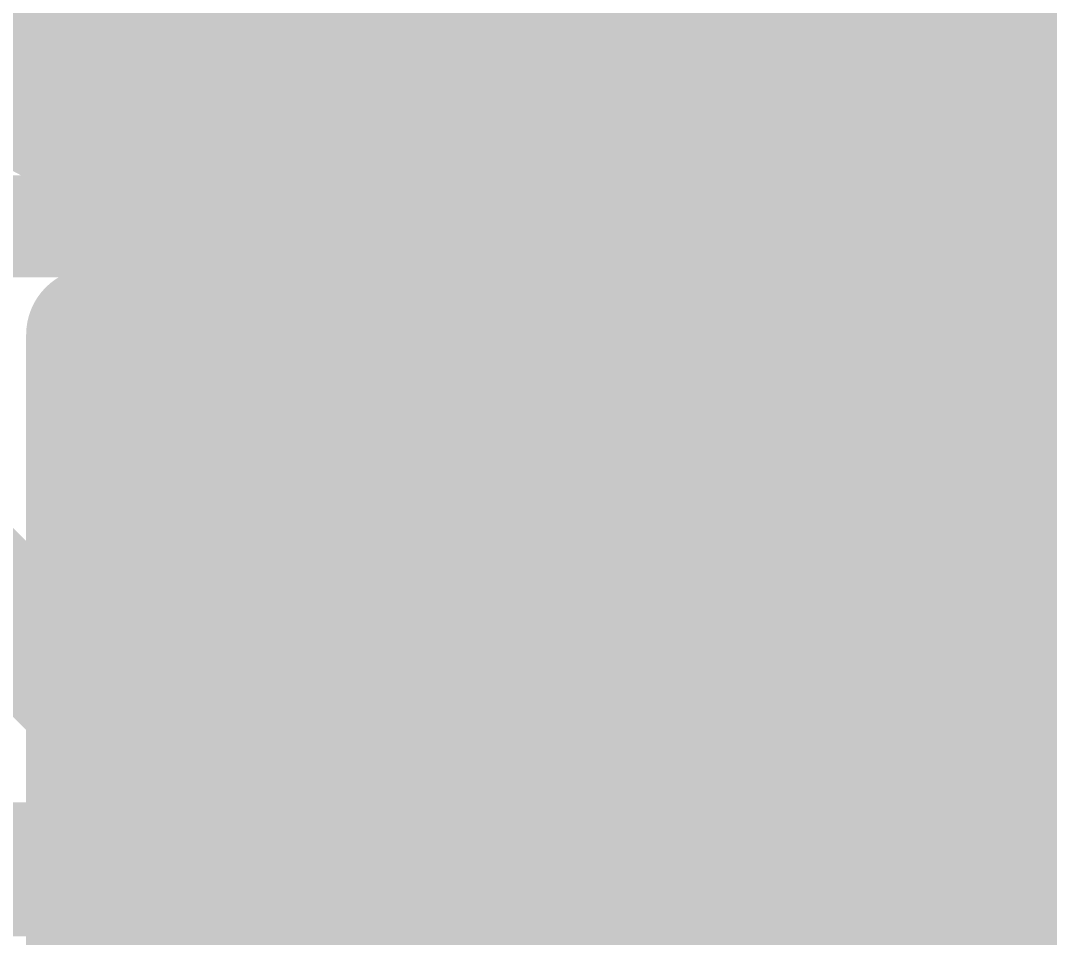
# Model space of a CAD drawing. Header units: inches. Extents: x -0.355 to 0.355, y -0.355 to 0.355.
# Drawn here: x 0.08448 to 0.11479, y -0.09059 to -0.06359 of the extents above; entities that cross this region are included whole.
import ezdxf

# ---------------------------------------------------------------- set-up
doc = ezdxf.new("R2010")
doc.units = ezdxf.units.IN
doc.header["$MEASUREMENT"] = 0
for name, color, linetype in [('BottomLayer', 5, 'Continuous'), ('BottomPaste', 16, 'Continuous'), ('BottomSolder', 6, 'Continuous'), ('Mechanical1', 6, 'Continuous'), ('Mechanical15', 56, 'Continuous'), ('TopLayer', 1, 'Continuous'), ('TopOverlay', 2, 'Continuous'), ('TopPaste', 8, 'Continuous'), ('TopSolder', 216, 'Continuous')]:
    doc.layers.add(name, color=color, linetype=linetype)
doc.styles.add('Arial', font='', dxfattribs={"height": 0.2})
doc.styles.get('Arial').set_extended_font_data('Arial')

# ---------------------------------------------------------------- blocks, each defined once
blk = doc.blocks.new('BF83112DW7_D_7_F_4_B_4')
at = {"layer": 'BottomLayer'}
blk.add_hatch(color=5, dxfattribs=at).paths.add_polyline_path([(-0.082676, -0.106299), (-0.059054, -0.106299), (-0.059054, -0.133858), (-0.082676, -0.133858)])
at = {"layer": 'BottomPaste'}
blk.add_hatch(color=16, dxfattribs=at).paths.add_polyline_path([(-0.082676, -0.106299), (-0.059054, -0.106299), (-0.059054, -0.133858), (-0.082676, -0.133858)])
at = {"layer": 'BottomSolder'}
blk.add_hatch(color=6, dxfattribs=at).paths.add_polyline_path([(-0.086676, -0.102299), (-0.055054, -0.102299), (-0.055054, -0.137858), (-0.086676, -0.137858)])
at = {"layer": 'Mechanical15'}
for points in [[(-0.088581, 0.116142, 0.003937, 0.003937, 0), (-0.088581, -0.104331, 0.003937, 0.003937, 0)], [(-0.088581, -0.104331, 0.003937, 0.003937, 0), (0.100395, -0.104331, 0.003937, 0.003937, 0)]]:
    blk.add_lwpolyline(points, format="xyseb", dxfattribs=at)
blk.add_lwpolyline([(-0.089566, -0.104331, 0.001969, 0.001969, 1), (-0.087597, -0.104331, 0.001969, 0.001969, 1)], format="xyseb", close=True, dxfattribs=at)
blk.add_lwpolyline([(-0.089566, -0.104331, 0.001969, 0.001969, 1), (-0.087597, -0.104331, 0.001969, 0.001969, 1)], format="xyseb", close=True, dxfattribs=at)
blk = doc.blocks.new('CC0402_M_47')
at = {"layer": 'TopLayer'}
blk.add_hatch(color=1, dxfattribs=at).paths.add_polyline_path([(-0.027559, -0.010039), (-0.027559, 0.010039), (-0.007874, 0.010039), (-0.007874, -0.010039)])
at = {"layer": 'TopPaste'}
blk.add_hatch(color=8, dxfattribs=at).paths.add_polyline_path([(-0.027559, -0.010039), (-0.027559, 0.010039), (-0.007874, 0.010039), (-0.007874, -0.010039)])
at = {"layer": 'TopSolder'}
blk.add_hatch(color=216, dxfattribs=at).paths.add_polyline_path([(-0.029567, -0.012047), (-0.029567, 0.012047), (-0.005866, 0.012047), (-0.005866, -0.012047)])
at = {"layer": 'TopOverlay'}
for points in [[(-0.025386, -0.014992, 0.003, 0.003, -0.528914), (-0.02536, 0.01501, 0.003, 0.003, 0)], [(0.025807, -0.015, 0.003, 0.003, 0), (-0.025374, -0.015, 0.003, 0.003, 0)]]:
    blk.add_lwpolyline(points, format="xyseb", dxfattribs=at)
for points in [[(-0.026136, -0.014992, 0.0015, 0.0015, 1), (-0.024636, -0.014992, 0.0015, 0.0015, 1)], [(-0.026124, -0.015, 0.0015, 0.0015, 1), (-0.024624, -0.015, 0.0015, 0.0015, 1)]]:
    blk.add_lwpolyline(points, format="xyseb", close=True, dxfattribs=at)
blk = doc.blocks.new('C0201_57')
at = {"layer": 'TopSolder'}
blk.add_hatch(color=216, dxfattribs=at).paths.add_polyline_path([(-0.021716, 0.009905), (-0.001906, 0.009905), (-0.001906, -0.009905), (-0.021716, -0.009905)])
at = {"layer": 'TopOverlay'}
for points in [[(-0.023543, 0.00791, 0.001181, 0.001181, -0.414214), (-0.019606, 0.011847, 0.001181, 0.001181, 0)], [(0.019606, 0.011847, 0.001181, 0.001181, 0), (-0.019606, 0.011847, 0.001181, 0.001181, 0)], [(-0.023543, 0.00791, 0.001181, 0.001181, 0), (-0.023543, -0.00791, 0.001181, 0.001181, 0)]]:
    blk.add_lwpolyline(points, format="xyseb", dxfattribs=at)
for points in [[(-0.019902, 0.011847, 0.00059, 0.00059, 1), (-0.019311, 0.011847, 0.00059, 0.00059, 1)], [(-0.019902, 0.011847, 0.00059, 0.00059, 1), (-0.019311, 0.011847, 0.00059, 0.00059, 1)], [(-0.023839, 0.00791, 0.00059, 0.00059, 1), (-0.023248, 0.00791, 0.00059, 0.00059, 1)], [(-0.023839, 0.00791, 0.00059, 0.00059, 1), (-0.023248, 0.00791, 0.00059, 0.00059, 1)]]:
    blk.add_lwpolyline(points, format="xyseb", close=True, dxfattribs=at)

msp = doc.modelspace()

# ---------------------------------------------------------------- linework, layer by layer
at = {"layer": 'BottomLayer'}
for points in [[(0.264103, -0.07874, 0.003937, 0.003937, -6.854099), (0.264103, 0.07874, 0.003937, 0.003937, 0)], [(0.127175, -0.21752, 0.003937, 0.003937, -0.665504), (-0.244202, 0.062076, 0.003937, 0.003937, 0)], [(0.275591, -0.003937, 0.003937, 0.003937, -0.864689), (-0.264103, -0.082677, 0.003937, 0.003937, 0)], [(0.115587, -0.083892, 0.003937, 0.003937, -0.71297), (0.115587, -0.057839, 0.003937, 0.003937, 0)], [(0.06887, -0.062011, 0.003937, 0.003937, 0), (0.10952, -0.062011, 0.003937, 0.003937, 0)], [(0.068888, -0.062405, 0.003937, 0.003937, 0), (0.109202, -0.062405, 0.003937, 0.003937, 0)], [(0.068896, -0.062799, 0.003937, 0.003937, 0), (0.108907, -0.062799, 0.003937, 0.003937, 0)], [(0.068896, -0.063193, 0.003937, 0.003937, 0), (0.108633, -0.063193, 0.003937, 0.003937, 0)], [(0.068888, -0.063586, 0.003937, 0.003937, 0), (0.108379, -0.063586, 0.003937, 0.003937, 0)], [(0.06887, -0.06398, 0.003937, 0.003937, 0), (0.108143, -0.06398, 0.003937, 0.003937, 0)], [(0.068844, -0.064374, 0.003937, 0.003937, 0), (0.107924, -0.064374, 0.003937, 0.003937, 0)], [(0.068808, -0.064767, 0.003937, 0.003937, 0), (0.107722, -0.064767, 0.003937, 0.003937, 0)], [(0.079665, -0.064902, 0.003937, 0.003937, -0.199698), (0.088042, -0.068386, 0.003937, 0.003937, 0)], [(0.079665, -0.064902, 0.003937, 0.003937, -0.198912), (0.088017, -0.068361, 0.003937, 0.003937, 0)], [(0.082128, -0.065161, 0.003937, 0.003937, 0), (0.107535, -0.065161, 0.003937, 0.003937, 0)], [(0.083539, -0.065555, 0.003937, 0.003937, 0), (0.107364, -0.065555, 0.003937, 0.003937, 0)], [(0.084527, -0.065948, 0.003937, 0.003937, 0), (0.107206, -0.065948, 0.003937, 0.003937, 0)], [(0.085318, -0.066342, 0.003937, 0.003937, 0), (0.107063, -0.066342, 0.003937, 0.003937, 0)], [(0.085987, -0.066736, 0.003937, 0.003937, 0), (0.106932, -0.066736, 0.003937, 0.003937, 0)], [(0.086569, -0.06713, 0.003937, 0.003937, 0), (0.106815, -0.06713, 0.003937, 0.003937, 0)], [(0.087085, -0.067523, 0.003937, 0.003937, 0), (0.106711, -0.067523, 0.003937, 0.003937, 0)], [(0.087548, -0.067917, 0.003937, 0.003937, 0), (0.106618, -0.067917, 0.003937, 0.003937, 0)], [(0.087966, -0.068311, 0.003937, 0.003937, 0), (0.106538, -0.068311, 0.003937, 0.003937, 0)], [(0.088042, -0.068386, 0.003937, 0.003937, 0), (0.10925, -0.089594, 0.003937, 0.003937, 0)], [(0.08836, -0.068704, 0.003937, 0.003937, 0), (0.10647, -0.068704, 0.003937, 0.003937, 0)], [(0.088754, -0.069098, 0.003937, 0.003937, 0), (0.106413, -0.069098, 0.003937, 0.003937, 0)], [(0.089148, -0.069492, 0.003937, 0.003937, 0), (0.106368, -0.069492, 0.003937, 0.003937, 0)], [(0.089541, -0.069886, 0.003937, 0.003937, 0), (0.106334, -0.069886, 0.003937, 0.003937, 0)], [(0.089935, -0.070279, 0.003937, 0.003937, 0), (0.106312, -0.070279, 0.003937, 0.003937, 0)], [(0.090329, -0.070673, 0.003937, 0.003937, 0), (0.106301, -0.070673, 0.003937, 0.003937, 0)], [(0.090722, -0.071067, 0.003937, 0.003937, 0), (0.106301, -0.071067, 0.003937, 0.003937, 0)], [(0.091116, -0.07146, 0.003937, 0.003937, 0), (0.106312, -0.07146, 0.003937, 0.003937, 0)], [(0.09151, -0.071854, 0.003937, 0.003937, 0), (0.106335, -0.071854, 0.003937, 0.003937, 0)], [(0.091904, -0.072248, 0.003937, 0.003937, 0), (0.106369, -0.072248, 0.003937, 0.003937, 0)], [(0.092297, -0.072641, 0.003937, 0.003937, 0), (0.106414, -0.072641, 0.003937, 0.003937, 0)], [(0.092691, -0.073035, 0.003937, 0.003937, 0), (0.106471, -0.073035, 0.003937, 0.003937, 0)], [(0.093085, -0.073429, 0.003937, 0.003937, 0), (0.10654, -0.073429, 0.003937, 0.003937, 0)], [(0.093478, -0.073822, 0.003937, 0.003937, 0), (0.10662, -0.073822, 0.003937, 0.003937, 0)], [(0.093872, -0.074216, 0.003937, 0.003937, 0), (0.106713, -0.074216, 0.003937, 0.003937, 0)], [(0.094266, -0.07461, 0.003937, 0.003937, 0), (0.106818, -0.07461, 0.003937, 0.003937, 0)], [(0.094659, -0.075004, 0.003937, 0.003937, 0), (0.106935, -0.075004, 0.003937, 0.003937, 0)], [(0.095053, -0.075397, 0.003937, 0.003937, 0), (0.107066, -0.075397, 0.003937, 0.003937, 0)], [(0.095447, -0.075791, 0.003937, 0.003937, 0), (0.10721, -0.075791, 0.003937, 0.003937, 0)], [(0.095841, -0.076185, 0.003937, 0.003937, 0), (0.107367, -0.076185, 0.003937, 0.003937, 0)], [(0.079665, -0.076713, 0.003937, 0.003937, 0), (0.110236, -0.107284, 0.003937, 0.003937, 0)], [(0.096234, -0.076578, 0.003937, 0.003937, 0), (0.107539, -0.076578, 0.003937, 0.003937, 0)], [(0.096628, -0.076972, 0.003937, 0.003937, 0), (0.107726, -0.076972, 0.003937, 0.003937, 0)], [(0.097022, -0.077366, 0.003937, 0.003937, 0), (0.107929, -0.077366, 0.003937, 0.003937, 0)], [(0.097415, -0.077759, 0.003937, 0.003937, 0), (0.108148, -0.077759, 0.003937, 0.003937, 0)], [(0.097809, -0.078153, 0.003937, 0.003937, 0), (0.108384, -0.078153, 0.003937, 0.003937, 0)], [(0.098203, -0.078547, 0.003937, 0.003937, 0), (0.108639, -0.078547, 0.003937, 0.003937, 0)], [(0.34252, -0.07874, 0.003937, 0.003937, -0.414214), (0.07874, -0.34252, 0.003937, 0.003937, 0)], [(0.098597, -0.078941, 0.003937, 0.003937, 0), (0.108913, -0.078941, 0.003937, 0.003937, 0)], [(0.09899, -0.079334, 0.003937, 0.003937, 0), (0.109209, -0.079334, 0.003937, 0.003937, 0)], [(0.099384, -0.079728, 0.003937, 0.003937, 0), (0.109527, -0.079728, 0.003937, 0.003937, 0)], [(0.099778, -0.080122, 0.003937, 0.003937, 0), (0.109871, -0.080122, 0.003937, 0.003937, 0)], [(0.100171, -0.080515, 0.003937, 0.003937, 0), (0.110242, -0.080515, 0.003937, 0.003937, 0)], [(0.100565, -0.080909, 0.003937, 0.003937, 0), (0.110645, -0.080909, 0.003937, 0.003937, 0)], [(0.100959, -0.081303, 0.003937, 0.003937, 0), (0.111082, -0.081303, 0.003937, 0.003937, 0)], [(0.101352, -0.081697, 0.003937, 0.003937, 0), (0.111561, -0.081697, 0.003937, 0.003937, 0)], [(0.101746, -0.08209, 0.003937, 0.003937, 0), (0.112086, -0.08209, 0.003937, 0.003937, 0)], [(0.10214, -0.082484, 0.003937, 0.003937, 0), (0.11267, -0.082484, 0.003937, 0.003937, 0)], [(0.34252, -0.082677, 0.003937, 0.003937, -0.414214), (0.07874, -0.346457, 0.003937, 0.003937, 0)], [(0.102533, -0.082878, 0.003937, 0.003937, 0), (0.113327, -0.082878, 0.003937, 0.003937, 0)], [(0.102927, -0.083271, 0.003937, 0.003937, 0), (0.114082, -0.083271, 0.003937, 0.003937, 0)], [(0.103321, -0.083665, 0.003937, 0.003937, 0), (0.114975, -0.083665, 0.003937, 0.003937, 0)], [(0.103715, -0.084059, 0.003937, 0.003937, 0), (0.115753, -0.084059, 0.003937, 0.003937, 0)], [(0.104108, -0.084452, 0.003937, 0.003937, 0), (0.116147, -0.084452, 0.003937, 0.003937, 0)], [(0.104502, -0.084846, 0.003937, 0.003937, 0), (0.116541, -0.084846, 0.003937, 0.003937, 0)], [(0.104896, -0.08524, 0.003937, 0.003937, 0), (0.116908, -0.08524, 0.003937, 0.003937, 0)], [(0.105289, -0.085634, 0.003937, 0.003937, 0), (0.117052, -0.085634, 0.003937, 0.003937, 0)], [(0.105683, -0.086027, 0.003937, 0.003937, 0), (0.11721, -0.086027, 0.003937, 0.003937, 0)], [(0.106077, -0.086421, 0.003937, 0.003937, 0), (0.117382, -0.086421, 0.003937, 0.003937, 0)], [(0.10647, -0.086815, 0.003937, 0.003937, 0), (0.117569, -0.086815, 0.003937, 0.003937, 0)], [(0.106864, -0.087208, 0.003937, 0.003937, 0), (0.117771, -0.087208, 0.003937, 0.003937, 0)], [(0.107258, -0.087602, 0.003937, 0.003937, 0), (0.11799, -0.087602, 0.003937, 0.003937, 0)], [(0.107652, -0.087996, 0.003937, 0.003937, 0), (0.11811, -0.087996, 0.003937, 0.003937, 0)], [(0.108045, -0.088389, 0.003937, 0.003937, 0), (0.11811, -0.088389, 0.003937, 0.003937, 0)], [(0.108439, -0.088783, 0.003937, 0.003937, 0), (0.11811, -0.088783, 0.003937, 0.003937, 0)], [(0.108833, -0.089177, 0.003937, 0.003937, 0), (0.11811, -0.089177, 0.003937, 0.003937, 0)], [(0.10925, -0.089594, 0.003937, 0.003937, -0.12978), (0.11811, -0.091413, 0.003937, 0.003937, 0)], [(0.110588, -0.08957, 0.003937, 0.003937, 0), (0.11811, -0.08957, 0.003937, 0.003937, 0)], [(0.113967, -0.089964, 0.003937, 0.003937, 0), (0.11811, -0.089964, 0.003937, 0.003937, 0)]]:
    msp.add_lwpolyline(points, format="xyseb", dxfattribs=at)
for points in [[(0.108536, -0.062011, 0.001969, 0.001969, 1), (0.110504, -0.062011, 0.001969, 0.001969, 1)], [(0.108218, -0.062405, 0.001969, 0.001969, 1), (0.110186, -0.062405, 0.001969, 0.001969, 1)], [(0.107923, -0.062799, 0.001969, 0.001969, 1), (0.109891, -0.062799, 0.001969, 0.001969, 1)], [(0.107649, -0.063193, 0.001969, 0.001969, 1), (0.109617, -0.063193, 0.001969, 0.001969, 1)], [(0.107395, -0.063586, 0.001969, 0.001969, 1), (0.109363, -0.063586, 0.001969, 0.001969, 1)], [(0.107159, -0.06398, 0.001969, 0.001969, 1), (0.109127, -0.06398, 0.001969, 0.001969, 1)], [(0.10694, -0.064374, 0.001969, 0.001969, 1), (0.108908, -0.064374, 0.001969, 0.001969, 1)], [(0.106738, -0.064767, 0.001969, 0.001969, 1), (0.108706, -0.064767, 0.001969, 0.001969, 1)], [(0.106551, -0.065161, 0.001969, 0.001969, 1), (0.10852, -0.065161, 0.001969, 0.001969, 1)], [(0.082555, -0.065555, 0.001969, 0.001969, 1), (0.084523, -0.065555, 0.001969, 0.001969, 1)], [(0.106379, -0.065555, 0.001969, 0.001969, 1), (0.108348, -0.065555, 0.001969, 0.001969, 1)], [(0.083543, -0.065948, 0.001969, 0.001969, 1), (0.085511, -0.065948, 0.001969, 0.001969, 1)], [(0.106222, -0.065948, 0.001969, 0.001969, 1), (0.10819, -0.065948, 0.001969, 0.001969, 1)], [(0.084334, -0.066342, 0.001969, 0.001969, 1), (0.086302, -0.066342, 0.001969, 0.001969, 1)], [(0.106079, -0.066342, 0.001969, 0.001969, 1), (0.108047, -0.066342, 0.001969, 0.001969, 1)], [(0.085003, -0.066736, 0.001969, 0.001969, 1), (0.086971, -0.066736, 0.001969, 0.001969, 1)], [(0.105948, -0.066736, 0.001969, 0.001969, 1), (0.107917, -0.066736, 0.001969, 0.001969, 1)], [(0.085585, -0.06713, 0.001969, 0.001969, 1), (0.087554, -0.06713, 0.001969, 0.001969, 1)], [(0.105831, -0.06713, 0.001969, 0.001969, 1), (0.107799, -0.06713, 0.001969, 0.001969, 1)], [(0.086101, -0.067523, 0.001969, 0.001969, 1), (0.088069, -0.067523, 0.001969, 0.001969, 1)], [(0.105726, -0.067523, 0.001969, 0.001969, 1), (0.107695, -0.067523, 0.001969, 0.001969, 1)], [(0.086564, -0.067917, 0.001969, 0.001969, 1), (0.088532, -0.067917, 0.001969, 0.001969, 1)], [(0.105634, -0.067917, 0.001969, 0.001969, 1), (0.107603, -0.067917, 0.001969, 0.001969, 1)], [(0.086982, -0.068311, 0.001969, 0.001969, 1), (0.088951, -0.068311, 0.001969, 0.001969, 1)], [(0.105554, -0.068311, 0.001969, 0.001969, 1), (0.107522, -0.068311, 0.001969, 0.001969, 1)], [(0.087033, -0.068361, 0.001969, 0.001969, 1), (0.089001, -0.068361, 0.001969, 0.001969, 1)], [(0.087058, -0.068386, 0.001969, 0.001969, 1), (0.089026, -0.068386, 0.001969, 0.001969, 1)], [(0.087058, -0.068386, 0.001969, 0.001969, 1), (0.089026, -0.068386, 0.001969, 0.001969, 1)], [(0.087376, -0.068704, 0.001969, 0.001969, 1), (0.089344, -0.068704, 0.001969, 0.001969, 1)], [(0.105485, -0.068704, 0.001969, 0.001969, 1), (0.107454, -0.068704, 0.001969, 0.001969, 1)], [(0.08777, -0.069098, 0.001969, 0.001969, 1), (0.089738, -0.069098, 0.001969, 0.001969, 1)], [(0.105429, -0.069098, 0.001969, 0.001969, 1), (0.107397, -0.069098, 0.001969, 0.001969, 1)], [(0.088164, -0.069492, 0.001969, 0.001969, 1), (0.090132, -0.069492, 0.001969, 0.001969, 1)], [(0.105384, -0.069492, 0.001969, 0.001969, 1), (0.107352, -0.069492, 0.001969, 0.001969, 1)], [(0.088557, -0.069886, 0.001969, 0.001969, 1), (0.090526, -0.069886, 0.001969, 0.001969, 1)], [(0.10535, -0.069886, 0.001969, 0.001969, 1), (0.107318, -0.069886, 0.001969, 0.001969, 1)], [(0.088951, -0.070279, 0.001969, 0.001969, 1), (0.090919, -0.070279, 0.001969, 0.001969, 1)], [(0.105328, -0.070279, 0.001969, 0.001969, 1), (0.107296, -0.070279, 0.001969, 0.001969, 1)], [(0.089345, -0.070673, 0.001969, 0.001969, 1), (0.091313, -0.070673, 0.001969, 0.001969, 1)], [(0.105316, -0.070673, 0.001969, 0.001969, 1), (0.107285, -0.070673, 0.001969, 0.001969, 1)], [(0.089738, -0.071067, 0.001969, 0.001969, 1), (0.091707, -0.071067, 0.001969, 0.001969, 1)], [(0.105316, -0.071067, 0.001969, 0.001969, 1), (0.107285, -0.071067, 0.001969, 0.001969, 1)], [(0.090132, -0.07146, 0.001969, 0.001969, 1), (0.0921, -0.07146, 0.001969, 0.001969, 1)], [(0.105328, -0.07146, 0.001969, 0.001969, 1), (0.107296, -0.07146, 0.001969, 0.001969, 1)], [(0.090526, -0.071854, 0.001969, 0.001969, 1), (0.092494, -0.071854, 0.001969, 0.001969, 1)], [(0.10535, -0.071854, 0.001969, 0.001969, 1), (0.107319, -0.071854, 0.001969, 0.001969, 1)], [(0.090919, -0.072248, 0.001969, 0.001969, 1), (0.092888, -0.072248, 0.001969, 0.001969, 1)], [(0.105385, -0.072248, 0.001969, 0.001969, 1), (0.107353, -0.072248, 0.001969, 0.001969, 1)], [(0.091313, -0.072641, 0.001969, 0.001969, 1), (0.093282, -0.072641, 0.001969, 0.001969, 1)], [(0.10543, -0.072641, 0.001969, 0.001969, 1), (0.107398, -0.072641, 0.001969, 0.001969, 1)], [(0.091707, -0.073035, 0.001969, 0.001969, 1), (0.093675, -0.073035, 0.001969, 0.001969, 1)], [(0.105487, -0.073035, 0.001969, 0.001969, 1), (0.107455, -0.073035, 0.001969, 0.001969, 1)], [(0.092101, -0.073429, 0.001969, 0.001969, 1), (0.094069, -0.073429, 0.001969, 0.001969, 1)], [(0.105556, -0.073429, 0.001969, 0.001969, 1), (0.107524, -0.073429, 0.001969, 0.001969, 1)], [(0.092494, -0.073822, 0.001969, 0.001969, 1), (0.094463, -0.073822, 0.001969, 0.001969, 1)], [(0.105636, -0.073822, 0.001969, 0.001969, 1), (0.107605, -0.073822, 0.001969, 0.001969, 1)], [(0.092888, -0.074216, 0.001969, 0.001969, 1), (0.094856, -0.074216, 0.001969, 0.001969, 1)], [(0.105729, -0.074216, 0.001969, 0.001969, 1), (0.107697, -0.074216, 0.001969, 0.001969, 1)], [(0.093282, -0.07461, 0.001969, 0.001969, 1), (0.09525, -0.07461, 0.001969, 0.001969, 1)], [(0.105834, -0.07461, 0.001969, 0.001969, 1), (0.107802, -0.07461, 0.001969, 0.001969, 1)], [(0.093675, -0.075004, 0.001969, 0.001969, 1), (0.095644, -0.075004, 0.001969, 0.001969, 1)], [(0.105951, -0.075004, 0.001969, 0.001969, 1), (0.10792, -0.075004, 0.001969, 0.001969, 1)], [(0.094069, -0.075397, 0.001969, 0.001969, 1), (0.096037, -0.075397, 0.001969, 0.001969, 1)], [(0.106082, -0.075397, 0.001969, 0.001969, 1), (0.10805, -0.075397, 0.001969, 0.001969, 1)], [(0.094463, -0.075791, 0.001969, 0.001969, 1), (0.096431, -0.075791, 0.001969, 0.001969, 1)], [(0.106226, -0.075791, 0.001969, 0.001969, 1), (0.108194, -0.075791, 0.001969, 0.001969, 1)], [(0.094856, -0.076185, 0.001969, 0.001969, 1), (0.096825, -0.076185, 0.001969, 0.001969, 1)], [(0.106383, -0.076185, 0.001969, 0.001969, 1), (0.108352, -0.076185, 0.001969, 0.001969, 1)], [(0.09525, -0.076578, 0.001969, 0.001969, 1), (0.097218, -0.076578, 0.001969, 0.001969, 1)], [(0.106555, -0.076578, 0.001969, 0.001969, 1), (0.108524, -0.076578, 0.001969, 0.001969, 1)], [(0.095644, -0.076972, 0.001969, 0.001969, 1), (0.097612, -0.076972, 0.001969, 0.001969, 1)], [(0.106742, -0.076972, 0.001969, 0.001969, 1), (0.108711, -0.076972, 0.001969, 0.001969, 1)], [(0.096037, -0.077366, 0.001969, 0.001969, 1), (0.098006, -0.077366, 0.001969, 0.001969, 1)], [(0.106945, -0.077366, 0.001969, 0.001969, 1), (0.108913, -0.077366, 0.001969, 0.001969, 1)], [(0.096431, -0.077759, 0.001969, 0.001969, 1), (0.0984, -0.077759, 0.001969, 0.001969, 1)], [(0.107164, -0.077759, 0.001969, 0.001969, 1), (0.109132, -0.077759, 0.001969, 0.001969, 1)], [(0.096825, -0.078153, 0.001969, 0.001969, 1), (0.098793, -0.078153, 0.001969, 0.001969, 1)], [(0.1074, -0.078153, 0.001969, 0.001969, 1), (0.109368, -0.078153, 0.001969, 0.001969, 1)], [(0.097219, -0.078547, 0.001969, 0.001969, 1), (0.099187, -0.078547, 0.001969, 0.001969, 1)], [(0.107655, -0.078547, 0.001969, 0.001969, 1), (0.109623, -0.078547, 0.001969, 0.001969, 1)], [(0.097612, -0.078941, 0.001969, 0.001969, 1), (0.099581, -0.078941, 0.001969, 0.001969, 1)], [(0.107929, -0.078941, 0.001969, 0.001969, 1), (0.109898, -0.078941, 0.001969, 0.001969, 1)], [(0.098006, -0.079334, 0.001969, 0.001969, 1), (0.099974, -0.079334, 0.001969, 0.001969, 1)], [(0.108225, -0.079334, 0.001969, 0.001969, 1), (0.110193, -0.079334, 0.001969, 0.001969, 1)], [(0.0984, -0.079728, 0.001969, 0.001969, 1), (0.100368, -0.079728, 0.001969, 0.001969, 1)], [(0.108543, -0.079728, 0.001969, 0.001969, 1), (0.110512, -0.079728, 0.001969, 0.001969, 1)], [(0.098793, -0.080122, 0.001969, 0.001969, 1), (0.100762, -0.080122, 0.001969, 0.001969, 1)], [(0.108887, -0.080122, 0.001969, 0.001969, 1), (0.110855, -0.080122, 0.001969, 0.001969, 1)], [(0.099187, -0.080515, 0.001969, 0.001969, 1), (0.101155, -0.080515, 0.001969, 0.001969, 1)], [(0.109258, -0.080515, 0.001969, 0.001969, 1), (0.111227, -0.080515, 0.001969, 0.001969, 1)], [(0.099581, -0.080909, 0.001969, 0.001969, 1), (0.101549, -0.080909, 0.001969, 0.001969, 1)], [(0.109661, -0.080909, 0.001969, 0.001969, 1), (0.111629, -0.080909, 0.001969, 0.001969, 1)], [(0.099974, -0.081303, 0.001969, 0.001969, 1), (0.101943, -0.081303, 0.001969, 0.001969, 1)], [(0.110098, -0.081303, 0.001969, 0.001969, 1), (0.112067, -0.081303, 0.001969, 0.001969, 1)], [(0.100368, -0.081697, 0.001969, 0.001969, 1), (0.102337, -0.081697, 0.001969, 0.001969, 1)], [(0.110576, -0.081697, 0.001969, 0.001969, 1), (0.112545, -0.081697, 0.001969, 0.001969, 1)], [(0.100762, -0.08209, 0.001969, 0.001969, 1), (0.10273, -0.08209, 0.001969, 0.001969, 1)], [(0.111102, -0.08209, 0.001969, 0.001969, 1), (0.113071, -0.08209, 0.001969, 0.001969, 1)], [(0.101156, -0.082484, 0.001969, 0.001969, 1), (0.103124, -0.082484, 0.001969, 0.001969, 1)], [(0.111686, -0.082484, 0.001969, 0.001969, 1), (0.113655, -0.082484, 0.001969, 0.001969, 1)], [(0.101549, -0.082878, 0.001969, 0.001969, 1), (0.103518, -0.082878, 0.001969, 0.001969, 1)], [(0.112343, -0.082878, 0.001969, 0.001969, 1), (0.114312, -0.082878, 0.001969, 0.001969, 1)], [(0.101943, -0.083271, 0.001969, 0.001969, 1), (0.103911, -0.083271, 0.001969, 0.001969, 1)], [(0.113097, -0.083271, 0.001969, 0.001969, 1), (0.115066, -0.083271, 0.001969, 0.001969, 1)], [(0.102337, -0.083665, 0.001969, 0.001969, 1), (0.104305, -0.083665, 0.001969, 0.001969, 1)], [(0.113991, -0.083665, 0.001969, 0.001969, 1), (0.11596, -0.083665, 0.001969, 0.001969, 1)], [(0.10273, -0.084059, 0.001969, 0.001969, 1), (0.104699, -0.084059, 0.001969, 0.001969, 1)], [(0.114603, -0.083892, 0.001969, 0.001969, 1), (0.116571, -0.083892, 0.001969, 0.001969, 1)], [(0.114769, -0.084059, 0.001969, 0.001969, 1), (0.116738, -0.084059, 0.001969, 0.001969, 1)], [(0.103124, -0.084452, 0.001969, 0.001969, 1), (0.105093, -0.084452, 0.001969, 0.001969, 1)], [(0.115163, -0.084452, 0.001969, 0.001969, 1), (0.117131, -0.084452, 0.001969, 0.001969, 1)], [(0.103518, -0.084846, 0.001969, 0.001969, 1), (0.105486, -0.084846, 0.001969, 0.001969, 1)], [(0.115557, -0.084846, 0.001969, 0.001969, 1), (0.117525, -0.084846, 0.001969, 0.001969, 1)], [(0.103912, -0.08524, 0.001969, 0.001969, 1), (0.10588, -0.08524, 0.001969, 0.001969, 1)], [(0.104305, -0.085634, 0.001969, 0.001969, 1), (0.106274, -0.085634, 0.001969, 0.001969, 1)], [(0.104699, -0.086027, 0.001969, 0.001969, 1), (0.106667, -0.086027, 0.001969, 0.001969, 1)], [(0.105093, -0.086421, 0.001969, 0.001969, 1), (0.107061, -0.086421, 0.001969, 0.001969, 1)], [(0.105486, -0.086815, 0.001969, 0.001969, 1), (0.107455, -0.086815, 0.001969, 0.001969, 1)], [(0.10588, -0.087208, 0.001969, 0.001969, 1), (0.107848, -0.087208, 0.001969, 0.001969, 1)], [(0.106274, -0.087602, 0.001969, 0.001969, 1), (0.108242, -0.087602, 0.001969, 0.001969, 1)], [(0.106667, -0.087996, 0.001969, 0.001969, 1), (0.108636, -0.087996, 0.001969, 0.001969, 1)], [(0.107061, -0.088389, 0.001969, 0.001969, 1), (0.10903, -0.088389, 0.001969, 0.001969, 1)], [(0.107455, -0.088783, 0.001969, 0.001969, 1), (0.109423, -0.088783, 0.001969, 0.001969, 1)], [(0.107848, -0.089177, 0.001969, 0.001969, 1), (0.109817, -0.089177, 0.001969, 0.001969, 1)], [(0.108266, -0.089594, 0.001969, 0.001969, 1), (0.110235, -0.089594, 0.001969, 0.001969, 1)], [(0.108266, -0.089594, 0.001969, 0.001969, 1), (0.110235, -0.089594, 0.001969, 0.001969, 1)], [(0.109604, -0.08957, 0.001969, 0.001969, 1), (0.111573, -0.08957, 0.001969, 0.001969, 1)], [(0.112982, -0.089964, 0.001969, 0.001969, 1), (0.114951, -0.089964, 0.001969, 0.001969, 1)]]:
    msp.add_lwpolyline(points, format="xyseb", close=True, dxfattribs=at)
at = {"layer": 'Mechanical1'}
msp.add_lwpolyline([(0.354297, -0.078701, 0.0005, 0.0005, -0.414214), (0.078706, -0.354291, 0.0005, 0.0005, 0)], format="xyseb", dxfattribs=at)
at = {"layer": 'TopLayer'}
for points in [[(0.099409, -0.081693, 0.007874, 0.007874, 0), (0.099409, -0.059055, 0.007874, 0.007874, 0)], [(0.089567, -0.072835, 0.003937, 0.003937, 0), (0.089567, -0.059673, 0.003937, 0.003937, 0)], [(0.089567, -0.062011, 0.003937, 0.003937, 0), (0.125, -0.062011, 0.003937, 0.003937, 0)], [(0.089567, -0.062405, 0.003937, 0.003937, 0), (0.125, -0.062405, 0.003937, 0.003937, 0)], [(0.089567, -0.062799, 0.003937, 0.003937, 0), (0.125, -0.062799, 0.003937, 0.003937, 0)], [(0.089567, -0.063193, 0.003937, 0.003937, 0), (0.125, -0.063193, 0.003937, 0.003937, 0)], [(0.089567, -0.063586, 0.003937, 0.003937, 0), (0.125, -0.063586, 0.003937, 0.003937, 0)], [(0.089567, -0.06398, 0.003937, 0.003937, 0), (0.125, -0.06398, 0.003937, 0.003937, 0)], [(0.089567, -0.064374, 0.003937, 0.003937, 0), (0.125, -0.064374, 0.003937, 0.003937, 0)], [(0.089567, -0.064767, 0.003937, 0.003937, 0), (0.125, -0.064767, 0.003937, 0.003937, 0)], [(0.089567, -0.065161, 0.003937, 0.003937, 0), (0.125, -0.065161, 0.003937, 0.003937, 0)], [(0.089567, -0.065555, 0.003937, 0.003937, 0), (0.125, -0.065555, 0.003937, 0.003937, 0)], [(0.089567, -0.065948, 0.003937, 0.003937, 0), (0.169291, -0.065948, 0.003937, 0.003937, 0)], [(0.089567, -0.066342, 0.003937, 0.003937, 0), (0.169291, -0.066342, 0.003937, 0.003937, 0)], [(0.089567, -0.066736, 0.003937, 0.003937, 0), (0.169291, -0.066736, 0.003937, 0.003937, 0)], [(0.089567, -0.06713, 0.003937, 0.003937, 0), (0.169291, -0.06713, 0.003937, 0.003937, 0)], [(0.089567, -0.067523, 0.003937, 0.003937, 0), (0.169291, -0.067523, 0.003937, 0.003937, 0)], [(0.089567, -0.067917, 0.003937, 0.003937, 0), (0.169291, -0.067917, 0.003937, 0.003937, 0)], [(0.089567, -0.068311, 0.003937, 0.003937, 0), (0.169291, -0.068311, 0.003937, 0.003937, 0)], [(0.089567, -0.068704, 0.003937, 0.003937, 0), (0.169291, -0.068704, 0.003937, 0.003937, 0)], [(0.089567, -0.069098, 0.003937, 0.003937, 0), (0.169291, -0.069098, 0.003937, 0.003937, 0)], [(0.089567, -0.069492, 0.003937, 0.003937, 0), (0.169291, -0.069492, 0.003937, 0.003937, 0)], [(0.089567, -0.069886, 0.003937, 0.003937, 0), (0.214567, -0.069886, 0.003937, 0.003937, 0)], [(0.102362, -0.084449, 0.007874, 0.007874, 0), (0.114951, -0.07186, 0.007874, 0.007874, 0)], [(0.109242, -0.069892, 0.003937, 0.003937, 0), (0.144675, -0.069892, 0.003937, 0.003937, 0)], [(0.109242, -0.089595, 0.003937, 0.003937, 0), (0.109242, -0.069892, 0.003937, 0.003937, 0)], [(0.114951, -0.07186, 0.007874, 0.007874, 0), (0.162411, -0.07186, 0.007874, 0.007874, 0)], [(0.089567, -0.070279, 0.003937, 0.003937, 0), (0.109242, -0.070279, 0.003937, 0.003937, 0)], [(0.089567, -0.070673, 0.003937, 0.003937, 0), (0.109242, -0.070673, 0.003937, 0.003937, 0)], [(0.089567, -0.071067, 0.003937, 0.003937, 0), (0.109242, -0.071067, 0.003937, 0.003937, 0)], [(0.089567, -0.07146, 0.003937, 0.003937, 0), (0.109242, -0.07146, 0.003937, 0.003937, 0)], [(0.089567, -0.071854, 0.003937, 0.003937, 0), (0.109242, -0.071854, 0.003937, 0.003937, 0)], [(0.089567, -0.072248, 0.003937, 0.003937, 0), (0.109242, -0.072248, 0.003937, 0.003937, 0)], [(0.086614, -0.088583, 0.003937, 0.003937, 0), (0.086614, -0.072835, 0.003937, 0.003937, 0)], [(0.089567, -0.072641, 0.003937, 0.003937, 0), (0.109242, -0.072641, 0.003937, 0.003937, 0)], [(0.086614, -0.073035, 0.003937, 0.003937, 0), (0.109242, -0.073035, 0.003937, 0.003937, 0)], [(0.086614, -0.073429, 0.003937, 0.003937, 0), (0.109242, -0.073429, 0.003937, 0.003937, 0)], [(0.086614, -0.073822, 0.003937, 0.003937, 0), (0.109242, -0.073822, 0.003937, 0.003937, 0)], [(0.086614, -0.074216, 0.003937, 0.003937, 0), (0.109242, -0.074216, 0.003937, 0.003937, 0)], [(0.086614, -0.07461, 0.003937, 0.003937, 0), (0.109242, -0.07461, 0.003937, 0.003937, 0)], [(0.086614, -0.075004, 0.003937, 0.003937, 0), (0.109242, -0.075004, 0.003937, 0.003937, 0)], [(0.086614, -0.075397, 0.003937, 0.003937, 0), (0.109242, -0.075397, 0.003937, 0.003937, 0)], [(0.086614, -0.075791, 0.003937, 0.003937, 0), (0.109242, -0.075791, 0.003937, 0.003937, 0)], [(0.086614, -0.076185, 0.003937, 0.003937, 0), (0.109242, -0.076185, 0.003937, 0.003937, 0)], [(0.086614, -0.076578, 0.003937, 0.003937, 0), (0.109242, -0.076578, 0.003937, 0.003937, 0)], [(0.086614, -0.076972, 0.003937, 0.003937, 0), (0.109242, -0.076972, 0.003937, 0.003937, 0)], [(0.086614, -0.077366, 0.003937, 0.003937, 0), (0.109242, -0.077366, 0.003937, 0.003937, 0)], [(0.086614, -0.077759, 0.003937, 0.003937, 0), (0.109242, -0.077759, 0.003937, 0.003937, 0)], [(0.086614, -0.078153, 0.003937, 0.003937, 0), (0.109242, -0.078153, 0.003937, 0.003937, 0)], [(0.086614, -0.078547, 0.003937, 0.003937, 0), (0.109242, -0.078547, 0.003937, 0.003937, 0)], [(0.086614, -0.078941, 0.003937, 0.003937, 0), (0.109242, -0.078941, 0.003937, 0.003937, 0)], [(0.086614, -0.079334, 0.003937, 0.003937, 0), (0.109242, -0.079334, 0.003937, 0.003937, 0)], [(0.086614, -0.079728, 0.003937, 0.003937, 0), (0.109242, -0.079728, 0.003937, 0.003937, 0)], [(0.099409, -0.081693, 0.007874, 0.007874, 0), (0.102362, -0.084646, 0.007874, 0.007874, 0)], [(0.086614, -0.080122, 0.003937, 0.003937, 0), (0.109242, -0.080122, 0.003937, 0.003937, 0)], [(0.086614, -0.080515, 0.003937, 0.003937, 0), (0.109242, -0.080515, 0.003937, 0.003937, 0)], [(0.086614, -0.080909, 0.003937, 0.003937, 0), (0.109242, -0.080909, 0.003937, 0.003937, 0)], [(0.086614, -0.081303, 0.003937, 0.003937, 0), (0.109242, -0.081303, 0.003937, 0.003937, 0)], [(0.086614, -0.081697, 0.003937, 0.003937, 0), (0.109242, -0.081697, 0.003937, 0.003937, 0)], [(0.086614, -0.08209, 0.003937, 0.003937, 0), (0.109242, -0.08209, 0.003937, 0.003937, 0)], [(0.086614, -0.082484, 0.003937, 0.003937, 0), (0.109242, -0.082484, 0.003937, 0.003937, 0)], [(0.102362, -0.084646, 0.007874, 0.007874, 0), (0.102362, -0.084449, 0.007874, 0.007874, 0)], [(0.086614, -0.082878, 0.003937, 0.003937, 0), (0.109242, -0.082878, 0.003937, 0.003937, 0)], [(0.096457, -0.090748, 0.007874, 0.007874, 0), (0.102362, -0.084843, 0.007874, 0.007874, 0)], [(0.102362, -0.084843, 0.007874, 0.007874, 0), (0.102362, -0.084646, 0.007874, 0.007874, 0)], [(0.086614, -0.083271, 0.003937, 0.003937, 0), (0.109242, -0.083271, 0.003937, 0.003937, 0)], [(0.086614, -0.083665, 0.003937, 0.003937, 0), (0.109242, -0.083665, 0.003937, 0.003937, 0)], [(0.086614, -0.084059, 0.003937, 0.003937, 0), (0.109242, -0.084059, 0.003937, 0.003937, 0)], [(0.086614, -0.084452, 0.003937, 0.003937, 0), (0.109242, -0.084452, 0.003937, 0.003937, 0)], [(0.086614, -0.084846, 0.003937, 0.003937, 0), (0.109242, -0.084846, 0.003937, 0.003937, 0)], [(0.086614, -0.08524, 0.003937, 0.003937, 0), (0.109242, -0.08524, 0.003937, 0.003937, 0)], [(0.086614, -0.085634, 0.003937, 0.003937, 0), (0.109242, -0.085634, 0.003937, 0.003937, 0)], [(0.086614, -0.086027, 0.003937, 0.003937, 0), (0.109242, -0.086027, 0.003937, 0.003937, 0)], [(0.086614, -0.086421, 0.003937, 0.003937, 0), (0.109242, -0.086421, 0.003937, 0.003937, 0)], [(0.086614, -0.086815, 0.003937, 0.003937, 0), (0.109242, -0.086815, 0.003937, 0.003937, 0)], [(0.086614, -0.087208, 0.003937, 0.003937, 0), (0.109242, -0.087208, 0.003937, 0.003937, 0)], [(0.086614, -0.087602, 0.003937, 0.003937, 0), (0.109242, -0.087602, 0.003937, 0.003937, 0)], [(0.086614, -0.087996, 0.003937, 0.003937, 0), (0.109242, -0.087996, 0.003937, 0.003937, 0)], [(0.086614, -0.088389, 0.003937, 0.003937, 0), (0.109242, -0.088389, 0.003937, 0.003937, 0)], [(0.086614, -0.095472, 0.003937, 0.003937, 0), (0.086614, -0.088583, 0.003937, 0.003937, 0)], [(0.086614, -0.095472, 0.003937, 0.003937, 0), (0.086614, -0.088583, 0.003937, 0.003937, 0)], [(0.086614, -0.088783, 0.003937, 0.003937, 0), (0.109242, -0.088783, 0.003937, 0.003937, 0)], [(0.091535, -0.095473, 0.007874, 0.007874, 0), (0.09626, -0.090748, 0.007874, 0.007874, 0)], [(0.09626, -0.090748, 0.007874, 0.007874, 0), (0.096457, -0.090748, 0.007874, 0.007874, 0)], [(0.086614, -0.089177, 0.003937, 0.003937, 0), (0.109242, -0.089177, 0.003937, 0.003937, 0)], [(0.086614, -0.08957, 0.003937, 0.003937, 0), (0.109242, -0.08957, 0.003937, 0.003937, 0)], [(0.093217, -0.112205, 0.003937, 0.003937, -0.481863), (0.109242, -0.089595, 0.003937, 0.003937, 0)], [(0.086614, -0.089964, 0.003937, 0.003937, 0), (0.106506, -0.089964, 0.003937, 0.003937, 0)], [(0.086614, -0.090358, 0.003937, 0.003937, 0), (0.105002, -0.090358, 0.003937, 0.003937, 0)], [(0.086614, -0.090752, 0.003937, 0.003937, 0), (0.103867, -0.090752, 0.003937, 0.003937, 0)], [(0.086614, -0.091145, 0.003937, 0.003937, 0), (0.102926, -0.091145, 0.003937, 0.003937, 0)], [(0.086614, -0.091539, 0.003937, 0.003937, 0), (0.102113, -0.091539, 0.003937, 0.003937, 0)], [(0.086614, -0.091933, 0.003937, 0.003937, 0), (0.101392, -0.091933, 0.003937, 0.003937, 0)], [(0.086614, -0.092326, 0.003937, 0.003937, 0), (0.100741, -0.092326, 0.003937, 0.003937, 0)]]:
    msp.add_lwpolyline(points, format="xyseb", dxfattribs=at)
for points in [[(0.088583, -0.062011, 0.001969, 0.001969, 1), (0.090551, -0.062011, 0.001969, 0.001969, 1)], [(0.088583, -0.062405, 0.001969, 0.001969, 1), (0.090551, -0.062405, 0.001969, 0.001969, 1)], [(0.088583, -0.062799, 0.001969, 0.001969, 1), (0.090551, -0.062799, 0.001969, 0.001969, 1)], [(0.088583, -0.063193, 0.001969, 0.001969, 1), (0.090551, -0.063193, 0.001969, 0.001969, 1)], [(0.088583, -0.063586, 0.001969, 0.001969, 1), (0.090551, -0.063586, 0.001969, 0.001969, 1)], [(0.088583, -0.06398, 0.001969, 0.001969, 1), (0.090551, -0.06398, 0.001969, 0.001969, 1)], [(0.088583, -0.064374, 0.001969, 0.001969, 1), (0.090551, -0.064374, 0.001969, 0.001969, 1)], [(0.088583, -0.064767, 0.001969, 0.001969, 1), (0.090551, -0.064767, 0.001969, 0.001969, 1)], [(0.088583, -0.065161, 0.001969, 0.001969, 1), (0.090551, -0.065161, 0.001969, 0.001969, 1)], [(0.088583, -0.065555, 0.001969, 0.001969, 1), (0.090551, -0.065555, 0.001969, 0.001969, 1)], [(0.088583, -0.065948, 0.001969, 0.001969, 1), (0.090551, -0.065948, 0.001969, 0.001969, 1)], [(0.088583, -0.066342, 0.001969, 0.001969, 1), (0.090551, -0.066342, 0.001969, 0.001969, 1)], [(0.088583, -0.066736, 0.001969, 0.001969, 1), (0.090551, -0.066736, 0.001969, 0.001969, 1)], [(0.088583, -0.06713, 0.001969, 0.001969, 1), (0.090551, -0.06713, 0.001969, 0.001969, 1)], [(0.088583, -0.067523, 0.001969, 0.001969, 1), (0.090551, -0.067523, 0.001969, 0.001969, 1)], [(0.088583, -0.067917, 0.001969, 0.001969, 1), (0.090551, -0.067917, 0.001969, 0.001969, 1)], [(0.088583, -0.068311, 0.001969, 0.001969, 1), (0.090551, -0.068311, 0.001969, 0.001969, 1)], [(0.088583, -0.068704, 0.001969, 0.001969, 1), (0.090551, -0.068704, 0.001969, 0.001969, 1)], [(0.088583, -0.069098, 0.001969, 0.001969, 1), (0.090551, -0.069098, 0.001969, 0.001969, 1)], [(0.088583, -0.069492, 0.001969, 0.001969, 1), (0.090551, -0.069492, 0.001969, 0.001969, 1)], [(0.088583, -0.069886, 0.001969, 0.001969, 1), (0.090551, -0.069886, 0.001969, 0.001969, 1)], [(0.108258, -0.069892, 0.001969, 0.001969, 1), (0.110226, -0.069892, 0.001969, 0.001969, 1)], [(0.108258, -0.069892, 0.001969, 0.001969, 1), (0.110226, -0.069892, 0.001969, 0.001969, 1)], [(0.112982, -0.07186, 0.003937, 0.003937, 1), (0.116919, -0.07186, 0.003937, 0.003937, 1)], [(0.112982, -0.07186, 0.003937, 0.003937, 1), (0.116919, -0.07186, 0.003937, 0.003937, 1)], [(0.088583, -0.070279, 0.001969, 0.001969, 1), (0.090551, -0.070279, 0.001969, 0.001969, 1)], [(0.108258, -0.070279, 0.001969, 0.001969, 1), (0.110226, -0.070279, 0.001969, 0.001969, 1)], [(0.088583, -0.070673, 0.001969, 0.001969, 1), (0.090551, -0.070673, 0.001969, 0.001969, 1)], [(0.108258, -0.070673, 0.001969, 0.001969, 1), (0.110226, -0.070673, 0.001969, 0.001969, 1)], [(0.088583, -0.071067, 0.001969, 0.001969, 1), (0.090551, -0.071067, 0.001969, 0.001969, 1)], [(0.108258, -0.071067, 0.001969, 0.001969, 1), (0.110226, -0.071067, 0.001969, 0.001969, 1)], [(0.088583, -0.07146, 0.001969, 0.001969, 1), (0.090551, -0.07146, 0.001969, 0.001969, 1)], [(0.108258, -0.07146, 0.001969, 0.001969, 1), (0.110226, -0.07146, 0.001969, 0.001969, 1)], [(0.088583, -0.071854, 0.001969, 0.001969, 1), (0.090551, -0.071854, 0.001969, 0.001969, 1)], [(0.108258, -0.071854, 0.001969, 0.001969, 1), (0.110226, -0.071854, 0.001969, 0.001969, 1)], [(0.088583, -0.072248, 0.001969, 0.001969, 1), (0.090551, -0.072248, 0.001969, 0.001969, 1)], [(0.108258, -0.072248, 0.001969, 0.001969, 1), (0.110226, -0.072248, 0.001969, 0.001969, 1)], [(0.08563, -0.072835, 0.001969, 0.001969, 1), (0.087598, -0.072835, 0.001969, 0.001969, 1)], [(0.088583, -0.072641, 0.001969, 0.001969, 1), (0.090551, -0.072641, 0.001969, 0.001969, 1)], [(0.088583, -0.072835, 0.001969, 0.001969, 1), (0.090551, -0.072835, 0.001969, 0.001969, 1)], [(0.108258, -0.072641, 0.001969, 0.001969, 1), (0.110226, -0.072641, 0.001969, 0.001969, 1)], [(0.08563, -0.073035, 0.001969, 0.001969, 1), (0.087598, -0.073035, 0.001969, 0.001969, 1)], [(0.108258, -0.073035, 0.001969, 0.001969, 1), (0.110226, -0.073035, 0.001969, 0.001969, 1)], [(0.08563, -0.073429, 0.001969, 0.001969, 1), (0.087598, -0.073429, 0.001969, 0.001969, 1)], [(0.108258, -0.073429, 0.001969, 0.001969, 1), (0.110226, -0.073429, 0.001969, 0.001969, 1)], [(0.08563, -0.073822, 0.001969, 0.001969, 1), (0.087598, -0.073822, 0.001969, 0.001969, 1)], [(0.108258, -0.073822, 0.001969, 0.001969, 1), (0.110226, -0.073822, 0.001969, 0.001969, 1)], [(0.08563, -0.074216, 0.001969, 0.001969, 1), (0.087598, -0.074216, 0.001969, 0.001969, 1)], [(0.108258, -0.074216, 0.001969, 0.001969, 1), (0.110226, -0.074216, 0.001969, 0.001969, 1)], [(0.08563, -0.07461, 0.001969, 0.001969, 1), (0.087598, -0.07461, 0.001969, 0.001969, 1)], [(0.108258, -0.07461, 0.001969, 0.001969, 1), (0.110226, -0.07461, 0.001969, 0.001969, 1)], [(0.08563, -0.075004, 0.001969, 0.001969, 1), (0.087598, -0.075004, 0.001969, 0.001969, 1)], [(0.108258, -0.075004, 0.001969, 0.001969, 1), (0.110226, -0.075004, 0.001969, 0.001969, 1)], [(0.08563, -0.075397, 0.001969, 0.001969, 1), (0.087598, -0.075397, 0.001969, 0.001969, 1)], [(0.108258, -0.075397, 0.001969, 0.001969, 1), (0.110226, -0.075397, 0.001969, 0.001969, 1)], [(0.08563, -0.075791, 0.001969, 0.001969, 1), (0.087598, -0.075791, 0.001969, 0.001969, 1)], [(0.108258, -0.075791, 0.001969, 0.001969, 1), (0.110226, -0.075791, 0.001969, 0.001969, 1)], [(0.08563, -0.076185, 0.001969, 0.001969, 1), (0.087598, -0.076185, 0.001969, 0.001969, 1)], [(0.108258, -0.076185, 0.001969, 0.001969, 1), (0.110226, -0.076185, 0.001969, 0.001969, 1)], [(0.08563, -0.076578, 0.001969, 0.001969, 1), (0.087598, -0.076578, 0.001969, 0.001969, 1)], [(0.108258, -0.076578, 0.001969, 0.001969, 1), (0.110226, -0.076578, 0.001969, 0.001969, 1)], [(0.08563, -0.076972, 0.001969, 0.001969, 1), (0.087598, -0.076972, 0.001969, 0.001969, 1)], [(0.108258, -0.076972, 0.001969, 0.001969, 1), (0.110226, -0.076972, 0.001969, 0.001969, 1)], [(0.08563, -0.077366, 0.001969, 0.001969, 1), (0.087598, -0.077366, 0.001969, 0.001969, 1)], [(0.108258, -0.077366, 0.001969, 0.001969, 1), (0.110226, -0.077366, 0.001969, 0.001969, 1)], [(0.08563, -0.077759, 0.001969, 0.001969, 1), (0.087598, -0.077759, 0.001969, 0.001969, 1)], [(0.108258, -0.077759, 0.001969, 0.001969, 1), (0.110226, -0.077759, 0.001969, 0.001969, 1)], [(0.08563, -0.078153, 0.001969, 0.001969, 1), (0.087598, -0.078153, 0.001969, 0.001969, 1)], [(0.108258, -0.078153, 0.001969, 0.001969, 1), (0.110226, -0.078153, 0.001969, 0.001969, 1)], [(0.08563, -0.078547, 0.001969, 0.001969, 1), (0.087598, -0.078547, 0.001969, 0.001969, 1)], [(0.108258, -0.078547, 0.001969, 0.001969, 1), (0.110226, -0.078547, 0.001969, 0.001969, 1)], [(0.08563, -0.078941, 0.001969, 0.001969, 1), (0.087598, -0.078941, 0.001969, 0.001969, 1)], [(0.108258, -0.078941, 0.001969, 0.001969, 1), (0.110226, -0.078941, 0.001969, 0.001969, 1)], [(0.08563, -0.079334, 0.001969, 0.001969, 1), (0.087598, -0.079334, 0.001969, 0.001969, 1)], [(0.108258, -0.079334, 0.001969, 0.001969, 1), (0.110226, -0.079334, 0.001969, 0.001969, 1)], [(0.08563, -0.079728, 0.001969, 0.001969, 1), (0.087598, -0.079728, 0.001969, 0.001969, 1)], [(0.097441, -0.081693, 0.003937, 0.003937, 1), (0.101378, -0.081693, 0.003937, 0.003937, 1)], [(0.097441, -0.081693, 0.003937, 0.003937, 1), (0.101378, -0.081693, 0.003937, 0.003937, 1)], [(0.108258, -0.079728, 0.001969, 0.001969, 1), (0.110226, -0.079728, 0.001969, 0.001969, 1)], [(0.08563, -0.080122, 0.001969, 0.001969, 1), (0.087598, -0.080122, 0.001969, 0.001969, 1)], [(0.108258, -0.080122, 0.001969, 0.001969, 1), (0.110226, -0.080122, 0.001969, 0.001969, 1)], [(0.08563, -0.080515, 0.001969, 0.001969, 1), (0.087598, -0.080515, 0.001969, 0.001969, 1)], [(0.108258, -0.080515, 0.001969, 0.001969, 1), (0.110226, -0.080515, 0.001969, 0.001969, 1)], [(0.08563, -0.080909, 0.001969, 0.001969, 1), (0.087598, -0.080909, 0.001969, 0.001969, 1)], [(0.108258, -0.080909, 0.001969, 0.001969, 1), (0.110226, -0.080909, 0.001969, 0.001969, 1)], [(0.08563, -0.081303, 0.001969, 0.001969, 1), (0.087598, -0.081303, 0.001969, 0.001969, 1)], [(0.108258, -0.081303, 0.001969, 0.001969, 1), (0.110226, -0.081303, 0.001969, 0.001969, 1)], [(0.08563, -0.081697, 0.001969, 0.001969, 1), (0.087598, -0.081697, 0.001969, 0.001969, 1)], [(0.108258, -0.081697, 0.001969, 0.001969, 1), (0.110226, -0.081697, 0.001969, 0.001969, 1)], [(0.08563, -0.08209, 0.001969, 0.001969, 1), (0.087598, -0.08209, 0.001969, 0.001969, 1)], [(0.108258, -0.08209, 0.001969, 0.001969, 1), (0.110226, -0.08209, 0.001969, 0.001969, 1)], [(0.08563, -0.082484, 0.001969, 0.001969, 1), (0.087598, -0.082484, 0.001969, 0.001969, 1)], [(0.100394, -0.084449, 0.003937, 0.003937, 1), (0.104331, -0.084449, 0.003937, 0.003937, 1)], [(0.100394, -0.084449, 0.003937, 0.003937, 1), (0.104331, -0.084449, 0.003937, 0.003937, 1)], [(0.108258, -0.082484, 0.001969, 0.001969, 1), (0.110226, -0.082484, 0.001969, 0.001969, 1)], [(0.08563, -0.082878, 0.001969, 0.001969, 1), (0.087598, -0.082878, 0.001969, 0.001969, 1)], [(0.100394, -0.084646, 0.003937, 0.003937, 1), (0.104331, -0.084646, 0.003937, 0.003937, 1)], [(0.100394, -0.084646, 0.003937, 0.003937, 1), (0.104331, -0.084646, 0.003937, 0.003937, 1)], [(0.100394, -0.084646, 0.003937, 0.003937, 1), (0.104331, -0.084646, 0.003937, 0.003937, 1)], [(0.100394, -0.084843, 0.003937, 0.003937, 1), (0.104331, -0.084843, 0.003937, 0.003937, 1)], [(0.100394, -0.084843, 0.003937, 0.003937, 1), (0.104331, -0.084843, 0.003937, 0.003937, 1)], [(0.108258, -0.082878, 0.001969, 0.001969, 1), (0.110226, -0.082878, 0.001969, 0.001969, 1)], [(0.08563, -0.083271, 0.001969, 0.001969, 1), (0.087598, -0.083271, 0.001969, 0.001969, 1)], [(0.108258, -0.083271, 0.001969, 0.001969, 1), (0.110226, -0.083271, 0.001969, 0.001969, 1)], [(0.08563, -0.083665, 0.001969, 0.001969, 1), (0.087598, -0.083665, 0.001969, 0.001969, 1)], [(0.108258, -0.083665, 0.001969, 0.001969, 1), (0.110226, -0.083665, 0.001969, 0.001969, 1)], [(0.08563, -0.084059, 0.001969, 0.001969, 1), (0.087598, -0.084059, 0.001969, 0.001969, 1)], [(0.108258, -0.084059, 0.001969, 0.001969, 1), (0.110226, -0.084059, 0.001969, 0.001969, 1)], [(0.08563, -0.084452, 0.001969, 0.001969, 1), (0.087598, -0.084452, 0.001969, 0.001969, 1)], [(0.108258, -0.084452, 0.001969, 0.001969, 1), (0.110226, -0.084452, 0.001969, 0.001969, 1)], [(0.08563, -0.084846, 0.001969, 0.001969, 1), (0.087598, -0.084846, 0.001969, 0.001969, 1)], [(0.108258, -0.084846, 0.001969, 0.001969, 1), (0.110226, -0.084846, 0.001969, 0.001969, 1)], [(0.08563, -0.08524, 0.001969, 0.001969, 1), (0.087598, -0.08524, 0.001969, 0.001969, 1)], [(0.108258, -0.08524, 0.001969, 0.001969, 1), (0.110226, -0.08524, 0.001969, 0.001969, 1)], [(0.08563, -0.085634, 0.001969, 0.001969, 1), (0.087598, -0.085634, 0.001969, 0.001969, 1)], [(0.108258, -0.085634, 0.001969, 0.001969, 1), (0.110226, -0.085634, 0.001969, 0.001969, 1)], [(0.08563, -0.086027, 0.001969, 0.001969, 1), (0.087598, -0.086027, 0.001969, 0.001969, 1)], [(0.108258, -0.086027, 0.001969, 0.001969, 1), (0.110226, -0.086027, 0.001969, 0.001969, 1)], [(0.08563, -0.086421, 0.001969, 0.001969, 1), (0.087598, -0.086421, 0.001969, 0.001969, 1)], [(0.108258, -0.086421, 0.001969, 0.001969, 1), (0.110226, -0.086421, 0.001969, 0.001969, 1)], [(0.08563, -0.086815, 0.001969, 0.001969, 1), (0.087598, -0.086815, 0.001969, 0.001969, 1)], [(0.108258, -0.086815, 0.001969, 0.001969, 1), (0.110226, -0.086815, 0.001969, 0.001969, 1)], [(0.08563, -0.087208, 0.001969, 0.001969, 1), (0.087598, -0.087208, 0.001969, 0.001969, 1)], [(0.108258, -0.087208, 0.001969, 0.001969, 1), (0.110226, -0.087208, 0.001969, 0.001969, 1)], [(0.08563, -0.087602, 0.001969, 0.001969, 1), (0.087598, -0.087602, 0.001969, 0.001969, 1)], [(0.108258, -0.087602, 0.001969, 0.001969, 1), (0.110226, -0.087602, 0.001969, 0.001969, 1)], [(0.08563, -0.087996, 0.001969, 0.001969, 1), (0.087598, -0.087996, 0.001969, 0.001969, 1)], [(0.108258, -0.087996, 0.001969, 0.001969, 1), (0.110226, -0.087996, 0.001969, 0.001969, 1)], [(0.08563, -0.088389, 0.001969, 0.001969, 1), (0.087598, -0.088389, 0.001969, 0.001969, 1)], [(0.08563, -0.088583, 0.001969, 0.001969, 1), (0.087598, -0.088583, 0.001969, 0.001969, 1)], [(0.08563, -0.088583, 0.001969, 0.001969, 1), (0.087598, -0.088583, 0.001969, 0.001969, 1)], [(0.08563, -0.088583, 0.001969, 0.001969, 1), (0.087598, -0.088583, 0.001969, 0.001969, 1)], [(0.108258, -0.088389, 0.001969, 0.001969, 1), (0.110226, -0.088389, 0.001969, 0.001969, 1)], [(0.08563, -0.088783, 0.001969, 0.001969, 1), (0.087598, -0.088783, 0.001969, 0.001969, 1)], [(0.094291, -0.090748, 0.003937, 0.003937, 1), (0.098228, -0.090748, 0.003937, 0.003937, 1)], [(0.094291, -0.090748, 0.003937, 0.003937, 1), (0.098228, -0.090748, 0.003937, 0.003937, 1)], [(0.094488, -0.090748, 0.003937, 0.003937, 1), (0.098425, -0.090748, 0.003937, 0.003937, 1)], [(0.094488, -0.090748, 0.003937, 0.003937, 1), (0.098425, -0.090748, 0.003937, 0.003937, 1)], [(0.108258, -0.088783, 0.001969, 0.001969, 1), (0.110226, -0.088783, 0.001969, 0.001969, 1)], [(0.08563, -0.089177, 0.001969, 0.001969, 1), (0.087598, -0.089177, 0.001969, 0.001969, 1)], [(0.108258, -0.089177, 0.001969, 0.001969, 1), (0.110226, -0.089177, 0.001969, 0.001969, 1)], [(0.08563, -0.08957, 0.001969, 0.001969, 1), (0.087598, -0.08957, 0.001969, 0.001969, 1)], [(0.108258, -0.08957, 0.001969, 0.001969, 1), (0.110226, -0.08957, 0.001969, 0.001969, 1)], [(0.108258, -0.089595, 0.001969, 0.001969, 1), (0.110226, -0.089595, 0.001969, 0.001969, 1)], [(0.108258, -0.089595, 0.001969, 0.001969, 1), (0.110226, -0.089595, 0.001969, 0.001969, 1)], [(0.08563, -0.089964, 0.001969, 0.001969, 1), (0.087598, -0.089964, 0.001969, 0.001969, 1)], [(0.105522, -0.089964, 0.001969, 0.001969, 1), (0.10749, -0.089964, 0.001969, 0.001969, 1)], [(0.08563, -0.090358, 0.001969, 0.001969, 1), (0.087598, -0.090358, 0.001969, 0.001969, 1)], [(0.104018, -0.090358, 0.001969, 0.001969, 1), (0.105986, -0.090358, 0.001969, 0.001969, 1)], [(0.08563, -0.090752, 0.001969, 0.001969, 1), (0.087598, -0.090752, 0.001969, 0.001969, 1)], [(0.102883, -0.090752, 0.001969, 0.001969, 1), (0.104851, -0.090752, 0.001969, 0.001969, 1)], [(0.08563, -0.091145, 0.001969, 0.001969, 1), (0.087598, -0.091145, 0.001969, 0.001969, 1)], [(0.101942, -0.091145, 0.001969, 0.001969, 1), (0.103911, -0.091145, 0.001969, 0.001969, 1)], [(0.08563, -0.091539, 0.001969, 0.001969, 1), (0.087598, -0.091539, 0.001969, 0.001969, 1)], [(0.101129, -0.091539, 0.001969, 0.001969, 1), (0.103097, -0.091539, 0.001969, 0.001969, 1)], [(0.08563, -0.091933, 0.001969, 0.001969, 1), (0.087598, -0.091933, 0.001969, 0.001969, 1)], [(0.100407, -0.091933, 0.001969, 0.001969, 1), (0.102376, -0.091933, 0.001969, 0.001969, 1)], [(0.08563, -0.092326, 0.001969, 0.001969, 1), (0.087598, -0.092326, 0.001969, 0.001969, 1)], [(0.099757, -0.092326, 0.001969, 0.001969, 1), (0.101725, -0.092326, 0.001969, 0.001969, 1)]]:
    msp.add_lwpolyline(points, format="xyseb", close=True, dxfattribs=at)
at = {"layer": 'TopOverlay'}
msp.add_lwpolyline([(0.255906, 0, 0.005118, 0.005118, 1), (-0.255906, 0, 0.005118, 0.005118, 1)], format="xyseb", close=True, dxfattribs=at)

# ---------------------------------------------------------------- block references
for name, p, rotation in [('BF83112DW7_D_7_F_4_B_4', (0, 0), 90), ('C0201_57', (0.08563, -0.057087), 180), ('CC0402_M_47', (0.084646, -0.084646), 180)]:
    msp.add_blockref(name, p, dxfattribs=dict(rotation=rotation))

# ---------------------------------------------------------------- texts
at = {"layer": 'TopOverlay', "style": 'Arial'}
msp.add_text('C13', height=0.007874, dxfattribs=at).set_placement((0.074661, -0.089031))

doc.saveas('drawing.dxf')
